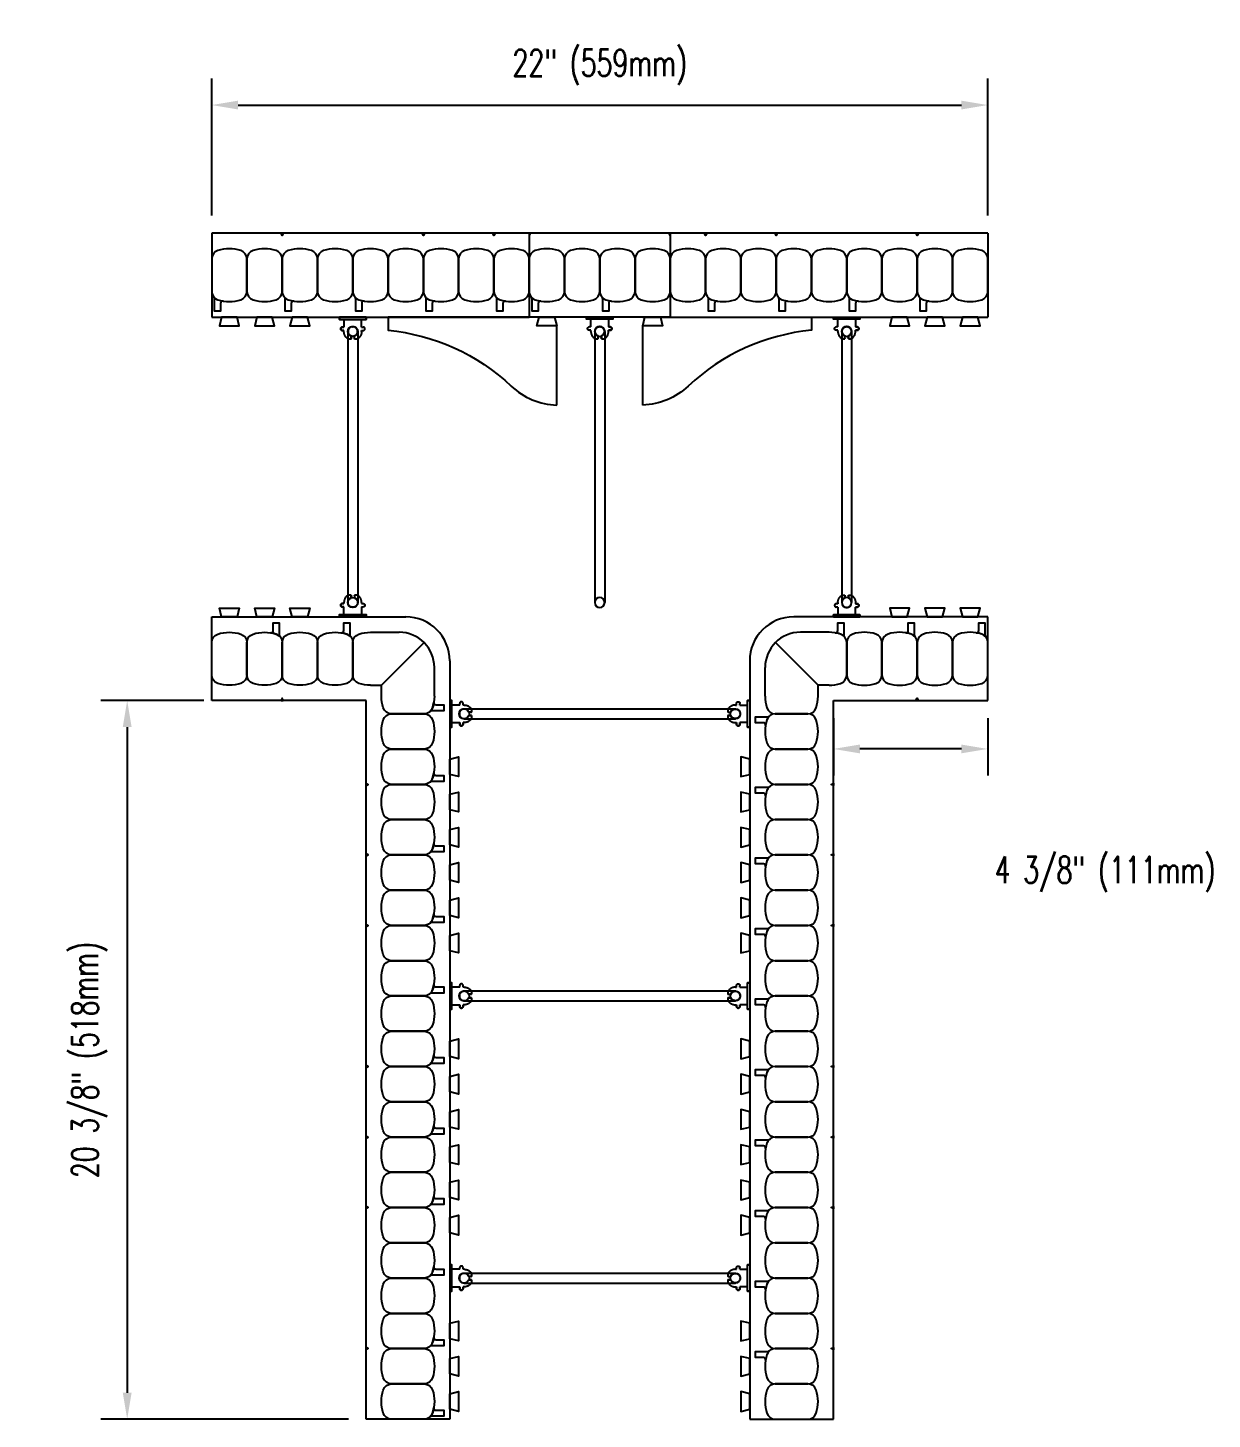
# Model space of a CAD drawing. Header units: inches. Extents: x 253.3 to 307.3, y 84 to 149.7.
# Drawn here: x 264.12 to 297.69, y 84 to 123.45 of the extents above; entities that cross this region are included whole.
import ezdxf

# ---------------------------------------------------------------- set-up
doc = ezdxf.new("R2010")
doc.units = ezdxf.units.IN
doc.header["$MEASUREMENT"] = 0
for name, color, linetype in [('line25', 2, 'Continuous'), ('LINE50', 5, 'Continuous'), ('LINE9', 9, 'Continuous'), ('TEXT', 4, 'Continuous')]:
    doc.layers.add(name, color=color, linetype=linetype)
doc.styles.add('DIM', font='romans.shx', dxfattribs={"width": 0.7})
doc.dimstyles.new('ext_8', dxfattribs={"dimscale": 8, "dimtxt": 0.09375, "dimasz": 0.09375, "dimexe": 0.09375, "dimexo": 0.0625, "dimgap": 0.0625, "dimtad": 1, "dimdec": 1, "dimzin": 3, "dimdsep": 46, "dimlunit": 4, "dimtxsty": 'DIM', "dimcen": 0.09, "dimdle": 0.09375, "dimclrt": 4, "dimadec": 0, "dimazin": 0, "dimtfac": 1, "dimtdec": 1, "dimtmove": 2, "dimatfit": 3, "dimfxl": 0, "dimfrac": 2, "dimtolj": 1, "dimtzin": 0, "dimarcsym": 0})

# ---------------------------------------------------------------- blocks, each defined once
blk = doc.blocks.new('*D19')
at = {"layer": 'Defpoints', "color": 0}
for p in [(291.335, 121.257), (269.335, 117.621), (291.335, 117.621)]:
    blk.add_point(p, dxfattribs=at)
at = {"layer": 'TEXT', "color": 0, "lineweight": -2}
for p, q in [((269.335, 118.121), (269.335, 122.007)), ((291.335, 118.121), (291.335, 122.007)), ((270.085, 121.257), (290.585, 121.257))]:
    blk.add_line(p, q, dxfattribs=at)
at = {"layer": 'TEXT', "color": 0}
for points in [[(270.085, 121.382), (270.085, 121.132), (269.335, 121.257)], [(290.585, 121.382), (290.585, 121.132), (291.335, 121.257)]]:
    blk.add_solid(points, dxfattribs=at)
at = {"layer": 'TEXT', "color": 4, "insert": (280.335, 122.328), "char_height": 0.75, "attachment_point": 5, "style": 'DIM'}
blk.add_mtext('\\A1;22" (559mm)', dxfattribs=at)
blk = doc.blocks.new('*D20')
at = {"layer": 'Defpoints', "color": 0}
for p in [(269.61, 104.371), (266.94, 83.996), (273.71, 83.996)]:
    blk.add_point(p, dxfattribs=at)
at = {"layer": 'TEXT', "color": 0, "lineweight": -2}
for p, q in [((269.11, 104.371), (266.19, 104.371)), ((266.94, 103.621), (266.94, 84.746)), ((273.21, 83.996), (266.19, 83.996))]:
    blk.add_line(p, q, dxfattribs=at)
at = {"layer": 'TEXT', "color": 0}
for points in [[(266.815, 103.621), (267.065, 103.621), (266.94, 104.371)], [(266.815, 84.746), (267.065, 84.746), (266.94, 83.996)]]:
    blk.add_solid(points, dxfattribs=at)
at = {"layer": 'TEXT', "color": 4, "insert": (265.869, 94.183), "char_height": 0.75, "attachment_point": 5, "rotation": 90, "style": 'DIM'}
blk.add_mtext('\\A1;20 3/8" (518mm)', dxfattribs=at)
blk = doc.blocks.new('*D21')
at = {"layer": 'Defpoints', "color": 0}
for p in [(286.96, 104.371), (291.335, 104.371), (286.96, 103)]:
    blk.add_point(p, dxfattribs=at)
at = {"layer": 'TEXT', "color": 0, "lineweight": -2}
for p, q in [((286.96, 103.871), (286.96, 102.25)), ((291.335, 103.871), (291.335, 102.25)), ((290.585, 103), (287.71, 103))]:
    blk.add_line(p, q, dxfattribs=at)
at = {"layer": 'TEXT', "color": 0}
for points in [[(287.71, 103.125), (287.71, 102.875), (286.96, 103)], [(290.585, 103.125), (290.585, 102.875), (291.335, 103)]]:
    blk.add_solid(points, dxfattribs=at)
at = {"layer": 'TEXT', "color": 4, "insert": (294.657, 99.447), "char_height": 0.75, "attachment_point": 5, "style": 'DIM'}
blk.add_mtext('\\A1;4 3/8" (111mm)', dxfattribs=at)
blk = doc.blocks.new('Connector')
blk.add_point((0.271, 0))
at = {"layer": 'LINE9'}
for p, q in [((0, 0.375), (0, -0.375)), ((0.062, -0.375), (0.062, 0.375)), ((0.281, 0.25), (0.062, 0.25))]:
    blk.add_line(p, q, dxfattribs=at)
for points, weights in [([(0.007, 0.375), (0.004, 0.375), (0, 0.375)], [1, 0.972587069138, 0.950305488115]), ([(0.327, 0.343), (0.308, 0.343), (0.281, 0.317), (0.281, 0.297)], [1, 0.85355339, 0.85355339, 1]), ([(0.328, 0.343), (0.327, 0.343), (0.327, 0.343)], [1, 0.70710678, 1]), ([(0.375, 0.297), (0.375, 0.317), (0.348, 0.343), (0.329, 0.343)], [1, 0.85355339, 0.85355339, 1]), ([(0.406, 0.25), (0.546, 0.25), (0.619, 0.131)], [0.958404415409, 0.794674173519, 0.864651571113]), ([(0.619, 0.052), (0.612, 0.049), (0.604, 0.049)], [0.83615024178, 0.892081430621, 1]), ([(0, -0.375), (0.004, -0.375), (0.007, -0.375)], [0.950305488115, 0.972587069138, 1]), ([(0.281, -0.297), (0.281, -0.317), (0.308, -0.343), (0.327, -0.343)], [1, 0.85355339, 0.85355339, 1]), ([(0.327, -0.343), (0.281, -0.343), (0.281, -0.297)], [1, 0.70710678, 1]), ([(0.329, -0.343), (0.348, -0.343), (0.375, -0.317), (0.375, -0.297)], [1, 0.85355339, 0.85355339, 1]), ([(0.375, -0.297), (0.375, -0.343), (0.329, -0.343)], [1, 0.70710678, 1]), ([(0.619, -0.131), (0.546, -0.25), (0.406, -0.25)], [0.864651574428, 0.794674169686, 0.958404415195]), ([(0.604, -0.049), (0.612, -0.049), (0.619, -0.052)], [1, 0.89208144177, 0.836150253337])]:
    blk.add_rational_spline(points, weights, degree=2, dxfattribs=at)
for points, degree in [([(0, 0.375), (0.002, 0.375), (0.005, 0.375), (0.007, 0.375)], 3), ([(0.007, 0.375), (0.021, 0.375), (0.051, 0.375), (0.062, 0.375), (0.062, 0.375)], 3), ([(0.281, 0.25), (0.281, 0.297)], 1), ([(0.327, 0.343), (0.327, 0.343), (0.328, 0.343), (0.328, 0.343)], 3), ([(0.328, 0.343), (0.329, 0.343), (0.329, 0.343), (0.329, 0.343)], 3), ([(0.375, 0.25), (0.375, 0.297)], 1), ([(0.406, 0.25), (0.375, 0.25)], 1), ([(0.406, 0.25), (0.406, 0.25)], 1), ([(0.406, 0.25), (0.406, 0.25)], 1), ([(0.406, 0.25), (0.406, 0.25)], 1), ([(0.406, 0.25), (0.406, 0.25)], 1), ([(0.406, 0.25), (0.406, 0.25)], 1), ([(0.406, 0.25), (0.406, 0.25)], 1), ([(0.406, 0.25), (0.406, 0.25)], 1), ([(0.406, 0.25), (0.406, 0.25)], 1), ([(0.406, 0.25), (0.406, 0.25)], 1), ([(0.406, 0.25), (0.406, 0.25)], 1), ([(0.406, 0.25), (0.406, 0.25)], 1), ([(0.406, 0.25), (0.406, 0.25)], 1), ([(0.406, 0.25), (0.406, 0.25)], 1), ([(0.406, 0.25), (0.406, 0.25)], 1), ([(0.406, 0.25), (0.406, 0.25)], 1), ([(0.406, 0.25), (0.406, 0.25)], 1), ([(0.406, 0.25), (0.406, 0.25)], 1), ([(0.406, 0.25), (0.406, 0.25)], 1), ([(0.406, 0.25), (0.406, 0.25)], 1), ([(0.406, 0.25), (0.406, 0.25)], 1), ([(0.406, 0.25), (0.406, 0.25)], 1), ([(0.406, 0.25), (0.406, 0.25)], 1), ([(0.406, 0.25), (0.406, 0.25)], 1), ([(0.406, 0.25), (0.406, 0.25)], 1), ([(0.604, 0.049), (0.532, 0.049)], 1), ([(0.532, 0.049), (0.532, 0.049)], 1), ([(0.532, 0.049), (0.532, 0.049)], 1), ([(0.532, 0.049), (0.532, 0.049)], 1), ([(0.532, 0.049), (0.532, 0.049)], 1), ([(0.532, 0.049), (0.532, 0.049)], 1), ([(0.532, 0.049), (0.532, 0.049)], 1), ([(0.532, 0.049), (0.532, 0.049)], 1), ([(0.532, 0.049), (0.532, 0.049)], 1), ([(0.532, 0.049), (0.532, 0.049)], 1), ([(0.532, 0.049), (0.532, 0.049)], 1), ([(0.604, 0.049), (0.609, 0.049), (0.614, 0.05), (0.619, 0.052)], 3), ([(0.604, 0.049), (0.604, 0.049)], 1), ([(0.604, 0.049), (0.604, 0.049)], 1), ([(0.604, 0.049), (0.604, 0.049)], 1), ([(0.604, 0.049), (0.604, 0.049)], 1), ([(0.619, 0.131), (0.619, 0.052)], 1), ([(0.619, 0.131), (0.619, 0.131)], 1), ([(0.619, 0.131), (0.619, 0.131)], 1), ([(0.619, 0.131), (0.619, 0.131)], 1), ([(0.619, 0.131), (0.619, 0.131)], 1), ([(0.007, -0.375), (0.005, -0.375), (0.002, -0.375), (0, -0.375)], 3), ([(0.062, -0.375), (0.062, -0.375), (0.051, -0.375), (0.021, -0.375), (0.007, -0.375)], 3), ([(0.062, -0.25), (0.281, -0.25)], 1), ([(0.281, -0.297), (0.281, -0.25)], 1), ([(0.281, -0.25), (0.281, -0.297)], 1), ([(0.328, -0.343), (0.328, -0.343), (0.327, -0.343), (0.327, -0.343)], 3), ([(0.329, -0.343), (0.329, -0.343), (0.329, -0.343), (0.328, -0.343)], 3), ([(0.375, -0.25), (0.375, -0.297)], 1), ([(0.375, -0.297), (0.375, -0.25)], 1), ([(0.406, -0.25), (0.375, -0.25)], 1), ([(0.406, -0.25), (0.406, -0.25)], 1), ([(0.406, -0.25), (0.406, -0.25)], 1), ([(0.406, -0.25), (0.406, -0.25)], 1), ([(0.406, -0.25), (0.406, -0.25)], 1), ([(0.406, -0.25), (0.406, -0.25)], 1), ([(0.406, -0.25), (0.406, -0.25)], 1), ([(0.406, -0.25), (0.406, -0.25)], 1), ([(0.406, -0.25), (0.406, -0.25)], 1), ([(0.406, -0.25), (0.406, -0.25)], 1), ([(0.406, -0.25), (0.406, -0.25)], 1), ([(0.406, -0.25), (0.406, -0.25)], 1), ([(0.532, -0.049), (0.604, -0.049)], 1), ([(0.604, -0.049), (0.58, -0.049), (0.556, -0.049), (0.532, -0.049)], 3), ([(0.532, -0.049), (0.532, -0.049)], 1), ([(0.532, -0.049), (0.532, -0.049)], 1), ([(0.532, -0.049), (0.532, -0.049)], 1), ([(0.532, -0.049), (0.532, -0.049)], 1), ([(0.619, -0.052), (0.614, -0.05), (0.609, -0.049), (0.604, -0.049)], 3), ([(0.604, -0.049), (0.604, -0.049)], 1), ([(0.604, -0.049), (0.604, -0.049)], 1), ([(0.604, -0.049), (0.604, -0.049)], 1), ([(0.604, -0.049), (0.604, -0.049)], 1), ([(0.604, -0.049), (0.604, -0.049)], 1), ([(0.604, -0.049), (0.604, -0.049)], 1), ([(0.604, -0.049), (0.604, -0.049)], 1), ([(0.604, -0.049), (0.604, -0.049)], 1), ([(0.619, -0.052), (0.619, -0.131)], 1), ([(0.619, -0.131), (0.619, -0.131)], 1), ([(0.619, -0.131), (0.619, -0.131)], 1), ([(0.619, -0.131), (0.619, -0.131)], 1), ([(0.619, -0.131), (0.619, -0.131)], 1)]:
    blk.add_open_spline(points, degree=degree, dxfattribs=at)
for points, weights, knots in [([(0.062, 0.375), (0.062, 0.375), (0.046, 0.375), (0.03, 0.375), (0.007, 0.375)], [0.868718858569, 0.861102746415, 1, 0.861102734288, 0.868718859898], [0, 0, 0, 0.5, 0.5, 1, 1, 1]), ([(0.532, 0.049), (0.472, 0.203), (0.333, 0.113), (0.157, 0), (0.333, -0.113), (0.472, -0.203), (0.532, -0.049)], [0.899508922286, 0.599718215298, 1, 0.54226024, 1, 0.599718224335, 0.899508908749], [0, 0, 0, 0.318112, 0.318112, 0.681888, 0.681888, 1, 1, 1]), ([(0.007, -0.375), (0.03, -0.375), (0.046, -0.375), (0.062, -0.375), (0.062, -0.375)], [0.868718859319, 0.861102739573, 1, 0.861102742958, 0.868718858948], [0, 0, 0, 0.5, 0.5, 1, 1, 1])]:
    blk.add_rational_spline(points, weights, degree=2, knots=knots, dxfattribs=at)
blk = doc.blocks.new('WEB_CENTRE_TOP_8')
for p, q in [((-0.141, 7.688), (-0.141, 0)), ((0.141, 7.688), (0.141, 0))]:
    blk.add_line(p, q)
for centre in [(0, 7.688), (0, 0)]:
    blk.add_circle(centre, 0.141)

msp = doc.modelspace()

# ---------------------------------------------------------------- linework, layer by layer
at = {"layer": 'line25'}
for p, q in [((269.3347, 115.2459), (278.3347, 115.2459)), ((282.3347, 115.2459), (278.3347, 115.2459)), ((282.3347, 115.2459), (291.3347, 115.2459)), ((279.1159, 112.7475), (279.1159, 114.9959)), ((281.5536, 112.7475), (281.5536, 114.9959)), ((269.3347, 106.7459), (274.8347, 106.7459)), ((291.3347, 106.7459), (285.8347, 106.7459)), ((276.0847, 105.4959), (276.0847, 83.9959)), ((284.5847, 105.4959), (284.5847, 83.9959))]:
    msp.add_line(p, q, dxfattribs=at)
for points in [[(269.6159, 115.2459), (269.5536, 114.9959), (270.1159, 114.9959), (270.0536, 115.2459)], [(270.6159, 115.2459), (270.5536, 114.9959), (271.1159, 114.9959), (271.0536, 115.2459)], [(271.6159, 115.2459), (271.5536, 114.9959), (272.1159, 114.9959), (272.0536, 115.2459)], [(279.0536, 115.2459), (279.1159, 114.9959), (278.5536, 114.9959), (278.6159, 115.2459)], [(282.0536, 115.2459), (282.1159, 114.9959), (281.5536, 114.9959), (281.6159, 115.2459)], [(288.6159, 115.2459), (288.5536, 114.9959), (289.1159, 114.9959), (289.0536, 115.2459)], [(289.6159, 115.2459), (289.5536, 114.9959), (290.1159, 114.9959), (290.0536, 115.2459)], [(290.6159, 115.2459), (290.5536, 114.9959), (291.1159, 114.9959), (291.0536, 115.2459)], [(269.6159, 106.7459), (269.5536, 106.9959), (270.1159, 106.9959), (270.0536, 106.7459)], [(270.6159, 106.7459), (270.5536, 106.9959), (271.1159, 106.9959), (271.0536, 106.7459)], [(271.6159, 106.7459), (271.5536, 106.9959), (272.1159, 106.9959), (272.0536, 106.7459)], [(289.0536, 106.7459), (289.1159, 106.9959), (288.5536, 106.9959), (288.6159, 106.7459)], [(290.0536, 106.7459), (290.1159, 106.9959), (289.5536, 106.9959), (289.6159, 106.7459)], [(291.0536, 106.7459), (291.1159, 106.9959), (290.5536, 106.9959), (290.6159, 106.7459)], [(276.0847, 102.7147), (276.3347, 102.777), (276.3347, 102.2147), (276.0847, 102.277)], [(284.5847, 102.7147), (284.3347, 102.777), (284.3347, 102.2147), (284.5847, 102.277)], [(276.0847, 101.7147), (276.3347, 101.777), (276.3347, 101.2147), (276.0847, 101.277)], [(284.5847, 101.7147), (284.3347, 101.777), (284.3347, 101.2147), (284.5847, 101.277)], [(276.0847, 100.7147), (276.3347, 100.777), (276.3347, 100.2147), (276.0847, 100.277)], [(284.5847, 100.7147), (284.3347, 100.777), (284.3347, 100.2147), (284.5847, 100.277)], [(276.0847, 99.7147), (276.3347, 99.777), (276.3347, 99.2147), (276.0847, 99.277)], [(284.5847, 99.7147), (284.3347, 99.777), (284.3347, 99.2147), (284.5847, 99.277)], [(276.0847, 98.7147), (276.3347, 98.777), (276.3347, 98.2147), (276.0847, 98.277)], [(284.5847, 98.7147), (284.3347, 98.777), (284.3347, 98.2147), (284.5847, 98.277)], [(276.0847, 97.7147), (276.3347, 97.777), (276.3347, 97.2147), (276.0847, 97.277)], [(284.5847, 97.7147), (284.3347, 97.777), (284.3347, 97.2147), (284.5847, 97.277)], [(276.0847, 94.7147), (276.3347, 94.777), (276.3347, 94.2147), (276.0847, 94.277)], [(284.5847, 94.7147), (284.3347, 94.777), (284.3347, 94.2147), (284.5847, 94.277)], [(276.0847, 93.7147), (276.3347, 93.777), (276.3347, 93.2147), (276.0847, 93.277)], [(284.5847, 93.7147), (284.3347, 93.777), (284.3347, 93.2147), (284.5847, 93.277)], [(276.0847, 92.7147), (276.3347, 92.777), (276.3347, 92.2147), (276.0847, 92.277)], [(284.5847, 92.7147), (284.3347, 92.777), (284.3347, 92.2147), (284.5847, 92.277)], [(276.0847, 91.7147), (276.3347, 91.777), (276.3347, 91.2147), (276.0847, 91.277)], [(284.5847, 91.7147), (284.3347, 91.777), (284.3347, 91.2147), (284.5847, 91.277)], [(276.0847, 90.7147), (276.3347, 90.777), (276.3347, 90.2147), (276.0847, 90.277)], [(284.5847, 90.7147), (284.3347, 90.777), (284.3347, 90.2147), (284.5847, 90.277)], [(276.0847, 89.7147), (276.3347, 89.777), (276.3347, 89.2147), (276.0847, 89.277)], [(284.5847, 89.7147), (284.3347, 89.777), (284.3347, 89.2147), (284.5847, 89.277)], [(276.0847, 86.7147), (276.3347, 86.777), (276.3347, 86.2147), (276.0847, 86.277)], [(284.5847, 86.7147), (284.3347, 86.777), (284.3347, 86.2147), (284.5847, 86.277)], [(276.0847, 85.7147), (276.3347, 85.777), (276.3347, 85.2147), (276.0847, 85.277)], [(284.5847, 85.7147), (284.3347, 85.777), (284.3347, 85.2147), (284.5847, 85.277)], [(276.0847, 84.7147), (276.3347, 84.777), (276.3347, 84.2147), (276.0847, 84.277)], [(284.5847, 84.7147), (284.3347, 84.777), (284.3347, 84.2147), (284.5847, 84.277)]]:
    msp.add_lwpolyline(points, close=True, dxfattribs=at)
for points in [[(279.1159, 115.2459), (274.3347, 115.2459), (274.3347, 114.8709, -0.1663746), (277.8256, 113.2894, 0.1806528), (279.1159, 112.7475, 0.1806528)], [(281.5536, 115.2459), (286.3347, 115.2459), (286.3347, 114.8709, 0.1663746), (282.8439, 113.2894, -0.1806528), (281.5536, 112.7475, -0.1806528)]]:
    msp.add_lwpolyline(points, format="xyb", dxfattribs=at)
for centre, start, end in [((274.8347, 105.4959), 0, 90), ((285.8347, 105.4959), 90, 180)]:
    msp.add_arc(centre, 1.25, start, end, dxfattribs=at)
at = {"layer": 'LINE50'}
for p, q in [((269.3347, 117.6209), (269.3347, 115.2459)), ((278.3347, 117.6209), (269.3347, 117.6209)), ((282.3347, 117.6209), (278.3347, 117.6209)), ((291.3347, 117.6209), (282.3347, 117.6209)), ((291.3347, 117.6209), (291.3347, 115.2459)), ((269.3347, 104.3709), (269.3347, 106.7459)), ((291.3347, 104.3709), (291.3347, 106.7459)), ((273.7097, 104.3709), (269.3347, 104.3709)), ((273.7097, 83.9959), (273.7097, 104.3709)), ((286.9597, 83.9959), (286.9597, 104.3709)), ((286.9597, 104.3709), (291.3347, 104.3709)), ((276.0847, 83.9959), (273.7097, 83.9959)), ((284.5847, 83.9959), (286.9597, 83.9959))]:
    msp.add_line(p, q, dxfattribs=at)
at = {"layer": 'LINE9'}
for p, q in [((278.3347, 117.6209), (278.3347, 115.2459)), ((282.3347, 117.6209), (282.3347, 115.2459)), ((273.8347, 106.3084), (274.6472, 106.3084)), ((286.8347, 106.3084), (286.0222, 106.3084)), ((274.1472, 104.8084), (275.3543, 106.0155)), ((286.5222, 104.8084), (285.3151, 106.0155)), ((275.6472, 104.4959), (275.6472, 105.3084)), ((285.0222, 104.4959), (285.0222, 105.3084)), ((273.8347, 104.8084), (274.1472, 104.8084)), ((274.1472, 104.4959), (274.1472, 104.8084)), ((286.5222, 104.4959), (286.5222, 104.8084)), ((286.8347, 104.8084), (286.5222, 104.8084))]:
    msp.add_line(p, q, dxfattribs=at)
for points in [[(271.366, 117.6209), (271.3347, 117.5564), (271.3035, 117.6209)], [(271.366, 117.6209), (271.3347, 117.5564), (271.3035, 117.6209)], [(275.366, 117.6209), (275.3347, 117.5564), (275.3035, 117.6209)], [(275.366, 117.6209), (275.3347, 117.5564), (275.3035, 117.6209)], [(277.366, 117.6209), (277.3347, 117.5564), (277.3035, 117.6209)], [(283.366, 117.6209), (283.3347, 117.5564), (283.3035, 117.6209)], [(283.366, 117.6209), (283.3347, 117.5564), (283.3035, 117.6209)], [(285.366, 117.6209), (285.3347, 117.5564), (285.3035, 117.6209)], [(285.366, 117.6209), (285.3347, 117.5564), (285.3035, 117.6209)], [(289.366, 117.6209), (289.3347, 117.5564), (289.3035, 117.6209)], [(289.366, 117.6209), (289.3347, 117.5564), (289.3035, 117.6209)], [(289.366, 117.6209), (289.3347, 117.5564), (289.3035, 117.6209)], [(271.366, 104.3709), (271.3347, 104.4354), (271.3035, 104.3709)], [(289.2984, 104.3709), (289.3297, 104.4354), (289.3609, 104.3709)], [(273.7097, 101.9646), (273.7742, 101.9959), (273.7097, 102.0271)], [(286.9597, 101.9646), (286.8952, 101.9959), (286.9597, 102.0271)], [(273.7097, 99.9646), (273.7742, 99.9959), (273.7097, 100.0271)], [(286.9597, 99.9646), (286.8952, 99.9959), (286.9597, 100.0271)], [(273.7097, 97.9646), (273.7742, 97.9959), (273.7097, 98.0271)], [(286.9597, 97.9646), (286.8952, 97.9959), (286.9597, 98.0271)], [(273.7097, 93.9646), (273.7742, 93.9959), (273.7097, 94.0271)], [(286.9597, 93.9646), (286.8952, 93.9959), (286.9597, 94.0271)], [(273.7097, 91.9646), (273.7742, 91.9959), (273.7097, 92.0271)], [(286.9597, 91.9646), (286.8952, 91.9959), (286.9597, 92.0271)], [(273.7097, 89.9646), (273.7742, 89.9959), (273.7097, 90.0271)], [(286.9597, 89.9646), (286.8952, 89.9959), (286.9597, 90.0271)], [(273.7097, 85.9646), (273.7742, 85.9959), (273.7097, 86.0271)], [(286.9597, 85.9646), (286.8952, 85.9959), (286.9597, 86.0271)]]:
    msp.add_lwpolyline(points, close=True, dxfattribs=at)
for points in [[(278.3347, 117.6209), (278.366, 117.6209), (278.3347, 117.5564)], [(282.3347, 117.5564), (282.3035, 117.6209), (282.3347, 117.6209)], [(282.3347, 117.5564), (282.3035, 117.6209), (282.3347, 117.6209)]]:
    msp.add_lwpolyline(points, dxfattribs=at)
for points in [[(269.5078, 115.7349, 0.1576708), (270.1617, 115.7349, 0.3253046), (270.3347, 115.9728), (270.3347, 116.8939, 0.3253046), (270.1617, 117.1318, 0.1576708), (269.5078, 117.1318, 0.3253046), (269.3347, 116.8939), (269.3347, 115.9728, 0.3253046)], [(270.5078, 115.7349, 0.1576708), (271.1617, 115.7349, 0.3253046), (271.3347, 115.9728), (271.3347, 116.8939, 0.3253046), (271.1617, 117.1318, 0.1576708), (270.5078, 117.1318, 0.3253046), (270.3347, 116.8939), (270.3347, 115.9728, 0.3253046)], [(271.5078, 115.7349, 0.1576708), (272.1617, 115.7349, 0.3253046), (272.3347, 115.9728), (272.3347, 116.8939, 0.3253046), (272.1617, 117.1318, 0.1576708), (271.5078, 117.1318, 0.3253046), (271.3347, 116.8939), (271.3347, 115.9728, 0.3253046)], [(272.5078, 115.7349, 0.1576708), (273.1617, 115.7349, 0.3253046), (273.3347, 115.9728), (273.3347, 116.8939, 0.3253046), (273.1617, 117.1318, 0.1576708), (272.5078, 117.1318, 0.3253046), (272.3347, 116.8939), (272.3347, 115.9728, 0.3253046)], [(273.5078, 115.7349, 0.1576708), (274.1617, 115.7349, 0.3253046), (274.3347, 115.9728), (274.3347, 116.8939, 0.3253046), (274.1617, 117.1318, 0.1576708), (273.5078, 117.1318, 0.3253046), (273.3347, 116.8939), (273.3347, 115.9728, 0.3253046)], [(274.5078, 115.7349, 0.1576708), (275.1617, 115.7349, 0.3253046), (275.3347, 115.9728), (275.3347, 116.8939, 0.3253046), (275.1617, 117.1318, 0.1576708), (274.5078, 117.1318, 0.3253046), (274.3347, 116.8939), (274.3347, 115.9728, 0.3253046)], [(275.5078, 115.7349, 0.1576708), (276.1617, 115.7349, 0.3253046), (276.3347, 115.9728), (276.3347, 116.8939, 0.3253046), (276.1617, 117.1318, 0.1576708), (275.5078, 117.1318, 0.3253046), (275.3347, 116.8939), (275.3347, 115.9728, 0.3253046)], [(276.5078, 115.7349, 0.1576708), (277.1617, 115.7349, 0.3253046), (277.3347, 115.9728), (277.3347, 116.8939, 0.3253046), (277.1617, 117.1318, 0.1576708), (276.5078, 117.1318, 0.3253046), (276.3347, 116.8939), (276.3347, 115.9728, 0.3253046)], [(277.5078, 115.7349, 0.1576708), (278.1617, 115.7349, 0.3253046), (278.3347, 115.9728), (278.3347, 116.8939, 0.3253046), (278.1617, 117.1318, 0.1576708), (277.5078, 117.1318, 0.3253046), (277.3347, 116.8939), (277.3347, 115.9728, 0.3253046)], [(278.5078, 115.7349, 0.1576708), (279.1617, 115.7349, 0.3253046), (279.3347, 115.9728), (279.3347, 116.8939, 0.3253046), (279.1617, 117.1318, 0.1576708), (278.5078, 117.1318, 0.3253046), (278.3347, 116.8939), (278.3347, 115.9728, 0.3253046)], [(279.5078, 115.7349, 0.1576708), (280.1617, 115.7349, 0.3253046), (280.3347, 115.9728), (280.3347, 116.8939, 0.3253046), (280.1617, 117.1318, 0.1576708), (279.5078, 117.1318, 0.3253046), (279.3347, 116.8939), (279.3347, 115.9728, 0.3253046)], [(280.5078, 115.7349, 0.1576708), (281.1617, 115.7349, 0.3253046), (281.3347, 115.9728), (281.3347, 116.8939, 0.3253046), (281.1617, 117.1318, 0.1576708), (280.5078, 117.1318, 0.3253046), (280.3347, 116.8939), (280.3347, 115.9728, 0.3253046)], [(281.5078, 115.7349, 0.1576708), (282.1617, 115.7349, 0.3253046), (282.3347, 115.9728), (282.3347, 116.8939, 0.3253046), (282.1617, 117.1318, 0.1576708), (281.5078, 117.1318, 0.3253046), (281.3347, 116.8939), (281.3347, 115.9728, 0.3253046)], [(282.5078, 115.7349, 0.1576708), (283.1617, 115.7349, 0.3253046), (283.3347, 115.9728), (283.3347, 116.8939, 0.3253046), (283.1617, 117.1318, 0.1576708), (282.5078, 117.1318, 0.3253046), (282.3347, 116.8939), (282.3347, 115.9728, 0.3253046)], [(283.5078, 115.7349, 0.1576708), (284.1617, 115.7349, 0.3253046), (284.3347, 115.9728), (284.3347, 116.8939, 0.3253046), (284.1617, 117.1318, 0.1576708), (283.5078, 117.1318, 0.3253046), (283.3347, 116.8939), (283.3347, 115.9728, 0.3253046)], [(284.5078, 115.7349, 0.1576708), (285.1617, 115.7349, 0.3253046), (285.3347, 115.9728), (285.3347, 116.8939, 0.3253046), (285.1617, 117.1318, 0.1576708), (284.5078, 117.1318, 0.3253046), (284.3347, 116.8939), (284.3347, 115.9728, 0.3253046)], [(285.5078, 115.7349, 0.1576708), (286.1617, 115.7349, 0.3253046), (286.3347, 115.9728), (286.3347, 116.8939, 0.3253046), (286.1617, 117.1318, 0.1576708), (285.5078, 117.1318, 0.3253046), (285.3347, 116.8939), (285.3347, 115.9728, 0.3253046)], [(286.5078, 115.7349, 0.1576708), (287.1617, 115.7349, 0.3253046), (287.3347, 115.9728), (287.3347, 116.8939, 0.3253046), (287.1617, 117.1318, 0.1576708), (286.5078, 117.1318, 0.3253046), (286.3347, 116.8939), (286.3347, 115.9728, 0.3253046)], [(287.5078, 115.7349, 0.1576708), (288.1617, 115.7349, 0.3253046), (288.3347, 115.9728), (288.3347, 116.8939, 0.3253046), (288.1617, 117.1318, 0.1576708), (287.5078, 117.1318, 0.3253046), (287.3347, 116.8939), (287.3347, 115.9728, 0.3253046)], [(288.5078, 115.7349, 0.1576708), (289.1617, 115.7349, 0.3253046), (289.3347, 115.9728), (289.3347, 116.8939, 0.3253046), (289.1617, 117.1318, 0.1576708), (288.5078, 117.1318, 0.3253046), (288.3347, 116.8939), (288.3347, 115.9728, 0.3253046)], [(289.5078, 115.7349, 0.1576708), (290.1617, 115.7349, 0.3253046), (290.3347, 115.9728), (290.3347, 116.8939, 0.3253046), (290.1617, 117.1318, 0.1576708), (289.5078, 117.1318, 0.3253046), (289.3347, 116.8939), (289.3347, 115.9728, 0.3253046)], [(290.5078, 115.7349, 0.1576708), (291.1617, 115.7349, 0.3253046), (291.3347, 115.9728), (291.3347, 116.8939, 0.3253046), (291.1617, 117.1318, 0.1576708), (290.5078, 117.1318, 0.3253046), (290.3347, 116.8939), (290.3347, 115.9728, 0.3253046)], [(269.5078, 115.7349, 0.0372667), (269.6615, 115.6976, 0.4630356), (269.5888, 115.6359), (269.5888, 115.4143), (269.418, 115.4143), (269.418, 115.7604, 0.1890024), (269.4013, 115.8029, 0.1284074)], [(271.5078, 115.7349, 0.0372667), (271.6615, 115.6976, 0.4630356), (271.5888, 115.6359), (271.5888, 115.4143), (271.418, 115.4143), (271.418, 115.7604, 0.1890024), (271.4013, 115.8029, 0.1284074)], [(273.5078, 115.7349, 0.0372667), (273.6615, 115.6976, 0.4630356), (273.5888, 115.6359), (273.5888, 115.4143), (273.418, 115.4143), (273.418, 115.7604, 0.1890024), (273.4013, 115.8029, 0.1284074)], [(275.5078, 115.7349, 0.0372667), (275.6615, 115.6976, 0.4630356), (275.5888, 115.6359), (275.5888, 115.4143), (275.418, 115.4143), (275.418, 115.7604, 0.1890024), (275.4013, 115.8029, 0.1284074)], [(277.5078, 115.7349, 0.0372667), (277.6615, 115.6976, 0.4630356), (277.5888, 115.6359), (277.5888, 115.4143), (277.418, 115.4143), (277.418, 115.7604, 0.1890024), (277.4013, 115.8029, 0.1284074)], [(278.5078, 115.7349, 0.0372667), (278.6615, 115.6976, 0.4630356), (278.5888, 115.6359), (278.5888, 115.4143), (278.418, 115.4143), (278.418, 115.7604, 0.1890024), (278.4013, 115.8029, 0.1284074)], [(280.5078, 115.7349, 0.0372667), (280.6615, 115.6976, 0.4630356), (280.5888, 115.6359), (280.5888, 115.4143), (280.418, 115.4143), (280.418, 115.7604, 0.1890024), (280.4013, 115.8029, 0.1284074)], [(283.5078, 115.7349, 0.0372667), (283.6615, 115.6976, 0.4630356), (283.5888, 115.6359), (283.5888, 115.4143), (283.418, 115.4143), (283.418, 115.7604, 0.1890024), (283.4013, 115.8029, 0.1284074)], [(285.5078, 115.7349, 0.0372667), (285.6615, 115.6976, 0.4630356), (285.5888, 115.6359), (285.5888, 115.4143), (285.418, 115.4143), (285.418, 115.7604, 0.1890024), (285.4013, 115.8029, 0.1284074)], [(287.5078, 115.7349, 0.0372667), (287.6615, 115.6976, 0.4630356), (287.5888, 115.6359), (287.5888, 115.4143), (287.418, 115.4143), (287.418, 115.7604, 0.1890024), (287.4013, 115.8029, 0.1284074)], [(289.5078, 115.7349, 0.0372667), (289.6615, 115.6976, 0.4630356), (289.5888, 115.6359), (289.5888, 115.4143), (289.418, 115.4143), (289.418, 115.7604, 0.1890024), (289.4013, 115.8029, 0.1284074)], [(271.1617, 106.2568, 0.0372667), (271.008, 106.2942, 0.4630356), (271.0807, 106.3558), (271.0807, 106.5774), (271.2515, 106.5774), (271.2515, 106.2313, 0.1890024), (271.2681, 106.1889, 0.1284074)], [(273.1617, 106.2568, 0.0372667), (273.008, 106.2942, 0.4630356), (273.0807, 106.3558), (273.0807, 106.5774), (273.2515, 106.5774), (273.2515, 106.2313, 0.1890024), (273.2681, 106.1889, 0.1284074)], [(287.1617, 106.2568, 0.0372667), (287.008, 106.2942, 0.4630356), (287.0807, 106.3558), (287.0807, 106.5774), (287.2515, 106.5774), (287.2515, 106.2313, 0.1890024), (287.2681, 106.1889, 0.1284074)], [(289.1617, 106.2568, 0.0372667), (289.008, 106.2942, 0.4630356), (289.0807, 106.3558), (289.0807, 106.5774), (289.2515, 106.5774), (289.2515, 106.2313, 0.1890024), (289.2681, 106.1889, 0.1284074)], [(291.1617, 106.2568, 0.0372667), (291.008, 106.2942, 0.4630356), (291.0807, 106.3558), (291.0807, 106.5774), (291.2515, 106.5774), (291.2515, 106.2313, 0.1890024), (291.2681, 106.1889, 0.1284074)], [(269.5078, 106.2568, -0.1576708), (270.1617, 106.2568, -0.3253046), (270.3347, 106.019), (270.3347, 105.0978, -0.3253046), (270.1617, 104.8599, -0.1576708), (269.5078, 104.8599, -0.3253046), (269.3347, 105.0978), (269.3347, 106.019, -0.3253046)], [(270.5078, 106.2568, -0.1576708), (271.1617, 106.2568, -0.3253046), (271.3347, 106.019), (271.3347, 105.0978, -0.3253046), (271.1617, 104.8599, -0.1576708), (270.5078, 104.8599, -0.3253046), (270.3347, 105.0978), (270.3347, 106.019, -0.3253046)], [(271.5078, 106.2568, -0.1576708), (272.1617, 106.2568, -0.3253046), (272.3347, 106.019), (272.3347, 105.0978, -0.3253046), (272.1617, 104.8599, -0.1576708), (271.5078, 104.8599, -0.3253046), (271.3347, 105.0978), (271.3347, 106.019, -0.3253046)], [(272.5078, 106.2568, -0.1576708), (273.1617, 106.2568, -0.3253046), (273.3347, 106.019), (273.3347, 105.0978, -0.3253046), (273.1617, 104.8599, -0.1576708), (272.5078, 104.8599, -0.3253046), (272.3347, 105.0978), (272.3347, 106.019, -0.3253046)], [(288.1617, 106.2568, 0.1576708), (287.5078, 106.2568, 0.3253046), (287.3347, 106.019), (287.3347, 105.0978, 0.3253046), (287.5078, 104.8599, 0.1576708), (288.1617, 104.8599, 0.3253046), (288.3347, 105.0978), (288.3347, 106.019, 0.3253046)], [(289.1617, 106.2568, 0.1576708), (288.5078, 106.2568, 0.3253046), (288.3347, 106.019), (288.3347, 105.0978, 0.3253046), (288.5078, 104.8599, 0.1576708), (289.1617, 104.8599, 0.3253046), (289.3347, 105.0978), (289.3347, 106.019, 0.3253046)], [(290.1617, 106.2568, 0.1576708), (289.5078, 106.2568, 0.3253046), (289.3347, 106.019), (289.3347, 105.0978, 0.3253046), (289.5078, 104.8599, 0.1576708), (290.1617, 104.8599, 0.3253046), (290.3347, 105.0978), (290.3347, 106.019, 0.3253046)], [(291.1617, 106.2568, 0.1576708), (290.5078, 106.2568, 0.3253046), (290.3347, 106.019), (290.3347, 105.0978, 0.3253046), (290.5078, 104.8599, 0.1576708), (291.1617, 104.8599, 0.3253046), (291.3347, 105.0978), (291.3347, 106.019, 0.3253046)], [(275.5957, 104.169, 0.0372667), (275.633, 104.3227, 0.4630356), (275.6947, 104.25), (275.9163, 104.25), (275.9163, 104.0791), (275.5702, 104.0791, 0.1890024), (275.5277, 104.0625, 0.1284074)], [(275.5957, 103.8228, -0.1576708), (275.5957, 103.169, -0.3253046), (275.3578, 102.9959), (274.4367, 102.9959, -0.3253046), (274.1988, 103.169, -0.1576708), (274.1988, 103.8228, -0.3253046), (274.4367, 103.9959), (275.3578, 103.9959, -0.3253046)], [(285.0738, 103.8228, 0.0372667), (285.0365, 103.6691, 0.4630356), (284.9748, 103.7418), (284.7532, 103.7418), (284.7532, 103.9126), (285.0993, 103.9126, 0.1890024), (285.1418, 103.9293, 0.1284074)], [(285.0738, 103.8228, 0.1576708), (285.0738, 103.169, 0.3253046), (285.3117, 102.9959), (286.2328, 102.9959, 0.3253046), (286.4707, 103.169, 0.1576708), (286.4707, 103.8228, 0.3253046), (286.2328, 103.9959), (285.3117, 103.9959, 0.3253046)], [(275.5957, 102.8228, -0.1576708), (275.5957, 102.169, -0.3253046), (275.3578, 101.9959), (274.4367, 101.9959, -0.3253046), (274.1988, 102.169, -0.1576708), (274.1988, 102.8228, -0.3253046), (274.4367, 102.9959), (275.3578, 102.9959, -0.3253046)], [(285.0738, 102.8228, 0.1576708), (285.0738, 102.169, 0.3253046), (285.3117, 101.9959), (286.2328, 101.9959, 0.3253046), (286.4707, 102.169, 0.1576708), (286.4707, 102.8228, 0.3253046), (286.2328, 102.9959), (285.3117, 102.9959, 0.3253046)], [(275.5957, 102.169, 0.0372667), (275.633, 102.3227, 0.4630356), (275.6947, 102.25), (275.9163, 102.25), (275.9163, 102.0791), (275.5702, 102.0791, 0.1890024), (275.5277, 102.0625, 0.1284074)], [(275.5957, 101.8228, -0.1576708), (275.5957, 101.169, -0.3253046), (275.3578, 100.9959), (274.4367, 100.9959, -0.3253046), (274.1988, 101.169, -0.1576708), (274.1988, 101.8228, -0.3253046), (274.4367, 101.9959), (275.3578, 101.9959, -0.3253046)], [(285.0738, 101.8228, 0.0372667), (285.0365, 101.6691, 0.4630356), (284.9748, 101.7418), (284.7532, 101.7418), (284.7532, 101.9126), (285.0993, 101.9126, 0.1890024), (285.1418, 101.9293, 0.1284074)], [(285.0738, 101.8228, 0.1576708), (285.0738, 101.169, 0.3253046), (285.3117, 100.9959), (286.2328, 100.9959, 0.3253046), (286.4707, 101.169, 0.1576708), (286.4707, 101.8228, 0.3253046), (286.2328, 101.9959), (285.3117, 101.9959, 0.3253046)], [(275.5957, 100.8228, -0.1576708), (275.5957, 100.169, -0.3253046), (275.3578, 99.9959), (274.4367, 99.9959, -0.3253046), (274.1988, 100.169, -0.1576708), (274.1988, 100.8228, -0.3253046), (274.4367, 100.9959), (275.3578, 100.9959, -0.3253046)], [(285.0738, 100.8228, 0.1576708), (285.0738, 100.169, 0.3253046), (285.3117, 99.9959), (286.2328, 99.9959, 0.3253046), (286.4707, 100.169, 0.1576708), (286.4707, 100.8228, 0.3253046), (286.2328, 100.9959), (285.3117, 100.9959, 0.3253046)], [(275.5957, 100.169, 0.0372667), (275.633, 100.3227, 0.4630356), (275.6947, 100.25), (275.9163, 100.25), (275.9163, 100.0791), (275.5702, 100.0791, 0.1890024), (275.5277, 100.0625, 0.1284074)], [(275.5957, 99.8228, -0.1576708), (275.5957, 99.169, -0.3253046), (275.3578, 98.9959), (274.4367, 98.9959, -0.3253046), (274.1988, 99.169, -0.1576708), (274.1988, 99.8228, -0.3253046), (274.4367, 99.9959), (275.3578, 99.9959, -0.3253046)], [(285.0738, 99.8228, 0.0372667), (285.0365, 99.6691, 0.4630356), (284.9748, 99.7418), (284.7532, 99.7418), (284.7532, 99.9126), (285.0993, 99.9126, 0.1890024), (285.1418, 99.9293, 0.1284074)], [(285.0738, 99.8228, 0.1576708), (285.0738, 99.169, 0.3253046), (285.3117, 98.9959), (286.2328, 98.9959, 0.3253046), (286.4707, 99.169, 0.1576708), (286.4707, 99.8228, 0.3253046), (286.2328, 99.9959), (285.3117, 99.9959, 0.3253046)], [(275.5957, 98.8228, -0.1576708), (275.5957, 98.169, -0.3253046), (275.3578, 97.9959), (274.4367, 97.9959, -0.3253046), (274.1988, 98.169, -0.1576708), (274.1988, 98.8228, -0.3253046), (274.4367, 98.9959), (275.3578, 98.9959, -0.3253046)], [(285.0738, 98.8228, 0.1576708), (285.0738, 98.169, 0.3253046), (285.3117, 97.9959), (286.2328, 97.9959, 0.3253046), (286.4707, 98.169, 0.1576708), (286.4707, 98.8228, 0.3253046), (286.2328, 98.9959), (285.3117, 98.9959, 0.3253046)], [(275.5957, 98.169, 0.0372667), (275.633, 98.3227, 0.4630356), (275.6947, 98.25), (275.9163, 98.25), (275.9163, 98.0791), (275.5702, 98.0791, 0.1890024), (275.5277, 98.0625, 0.1284074)], [(275.5957, 97.8228, -0.1576708), (275.5957, 97.169, -0.3253046), (275.3578, 96.9959), (274.4367, 96.9959, -0.3253046), (274.1988, 97.169, -0.1576708), (274.1988, 97.8228, -0.3253046), (274.4367, 97.9959), (275.3578, 97.9959, -0.3253046)], [(285.0738, 97.8228, 0.0372667), (285.0365, 97.6691, 0.4630356), (284.9748, 97.7418), (284.7532, 97.7418), (284.7532, 97.9126), (285.0993, 97.9126, 0.1890024), (285.1418, 97.9293, 0.1284074)], [(285.0738, 97.8228, 0.1576708), (285.0738, 97.169, 0.3253046), (285.3117, 96.9959), (286.2328, 96.9959, 0.3253046), (286.4707, 97.169, 0.1576708), (286.4707, 97.8228, 0.3253046), (286.2328, 97.9959), (285.3117, 97.9959, 0.3253046)], [(275.5957, 96.8228, -0.1576708), (275.5957, 96.169, -0.3253046), (275.3578, 95.9959), (274.4367, 95.9959, -0.3253046), (274.1988, 96.169, -0.1576708), (274.1988, 96.8228, -0.3253046), (274.4367, 96.9959), (275.3578, 96.9959, -0.3253046)], [(285.0738, 96.8228, 0.1576708), (285.0738, 96.169, 0.3253046), (285.3117, 95.9959), (286.2328, 95.9959, 0.3253046), (286.4707, 96.169, 0.1576708), (286.4707, 96.8228, 0.3253046), (286.2328, 96.9959), (285.3117, 96.9959, 0.3253046)], [(275.5957, 96.169, 0.0372667), (275.633, 96.3227, 0.4630356), (275.6947, 96.25), (275.9163, 96.25), (275.9163, 96.0791), (275.5702, 96.0791, 0.1890024), (275.5277, 96.0625, 0.1284074)], [(275.5957, 95.8228, -0.1576708), (275.5957, 95.169, -0.3253046), (275.3578, 94.9959), (274.4367, 94.9959, -0.3253046), (274.1988, 95.169, -0.1576708), (274.1988, 95.8228, -0.3253046), (274.4367, 95.9959), (275.3578, 95.9959, -0.3253046)], [(285.0738, 95.8228, 0.0372667), (285.0365, 95.6691, 0.4630356), (284.9748, 95.7418), (284.7532, 95.7418), (284.7532, 95.9126), (285.0993, 95.9126, 0.1890024), (285.1418, 95.9293, 0.1284074)], [(285.0738, 95.8228, 0.1576708), (285.0738, 95.169, 0.3253046), (285.3117, 94.9959), (286.2328, 94.9959, 0.3253046), (286.4707, 95.169, 0.1576708), (286.4707, 95.8228, 0.3253046), (286.2328, 95.9959), (285.3117, 95.9959, 0.3253046)], [(275.5957, 94.8228, -0.1576708), (275.5957, 94.169, -0.3253046), (275.3578, 93.9959), (274.4367, 93.9959, -0.3253046), (274.1988, 94.169, -0.1576708), (274.1988, 94.8228, -0.3253046), (274.4367, 94.9959), (275.3578, 94.9959, -0.3253046)], [(285.0738, 94.8228, 0.1576708), (285.0738, 94.169, 0.3253046), (285.3117, 93.9959), (286.2328, 93.9959, 0.3253046), (286.4707, 94.169, 0.1576708), (286.4707, 94.8228, 0.3253046), (286.2328, 94.9959), (285.3117, 94.9959, 0.3253046)], [(275.5957, 94.169, 0.0372667), (275.633, 94.3227, 0.4630356), (275.6947, 94.25), (275.9163, 94.25), (275.9163, 94.0791), (275.5702, 94.0791, 0.1890024), (275.5277, 94.0625, 0.1284074)], [(275.5957, 93.8228, -0.1576708), (275.5957, 93.169, -0.3253046), (275.3578, 92.9959), (274.4367, 92.9959, -0.3253046), (274.1988, 93.169, -0.1576708), (274.1988, 93.8228, -0.3253046), (274.4367, 93.9959), (275.3578, 93.9959, -0.3253046)], [(285.0738, 93.8228, 0.0372667), (285.0365, 93.6691, 0.4630356), (284.9748, 93.7418), (284.7532, 93.7418), (284.7532, 93.9126), (285.0993, 93.9126, 0.1890024), (285.1418, 93.9293, 0.1284074)], [(285.0738, 93.8228, 0.1576708), (285.0738, 93.169, 0.3253046), (285.3117, 92.9959), (286.2328, 92.9959, 0.3253046), (286.4707, 93.169, 0.1576708), (286.4707, 93.8228, 0.3253046), (286.2328, 93.9959), (285.3117, 93.9959, 0.3253046)], [(275.5957, 92.8228, -0.1576708), (275.5957, 92.169, -0.3253046), (275.3578, 91.9959), (274.4367, 91.9959, -0.3253046), (274.1988, 92.169, -0.1576708), (274.1988, 92.8228, -0.3253046), (274.4367, 92.9959), (275.3578, 92.9959, -0.3253046)], [(285.0738, 92.8228, 0.1576708), (285.0738, 92.169, 0.3253046), (285.3117, 91.9959), (286.2328, 91.9959, 0.3253046), (286.4707, 92.169, 0.1576708), (286.4707, 92.8228, 0.3253046), (286.2328, 92.9959), (285.3117, 92.9959, 0.3253046)], [(275.5957, 92.169, 0.0372667), (275.633, 92.3227, 0.4630356), (275.6947, 92.25), (275.9163, 92.25), (275.9163, 92.0791), (275.5702, 92.0791, 0.1890024), (275.5277, 92.0625, 0.1284074)], [(275.5957, 91.8228, -0.1576708), (275.5957, 91.169, -0.3253046), (275.3578, 90.9959), (274.4367, 90.9959, -0.3253046), (274.1988, 91.169, -0.1576708), (274.1988, 91.8228, -0.3253046), (274.4367, 91.9959), (275.3578, 91.9959, -0.3253046)], [(285.0738, 91.8228, 0.0372667), (285.0365, 91.6691, 0.4630356), (284.9748, 91.7418), (284.7532, 91.7418), (284.7532, 91.9126), (285.0993, 91.9126, 0.1890024), (285.1418, 91.9293, 0.1284074)], [(285.0738, 91.8228, 0.1576708), (285.0738, 91.169, 0.3253046), (285.3117, 90.9959), (286.2328, 90.9959, 0.3253046), (286.4707, 91.169, 0.1576708), (286.4707, 91.8228, 0.3253046), (286.2328, 91.9959), (285.3117, 91.9959, 0.3253046)], [(275.5957, 90.8228, -0.1576708), (275.5957, 90.169, -0.3253046), (275.3578, 89.9959), (274.4367, 89.9959, -0.3253046), (274.1988, 90.169, -0.1576708), (274.1988, 90.8228, -0.3253046), (274.4367, 90.9959), (275.3578, 90.9959, -0.3253046)], [(285.0738, 90.8228, 0.1576708), (285.0738, 90.169, 0.3253046), (285.3117, 89.9959), (286.2328, 89.9959, 0.3253046), (286.4707, 90.169, 0.1576708), (286.4707, 90.8228, 0.3253046), (286.2328, 90.9959), (285.3117, 90.9959, 0.3253046)], [(275.5957, 89.8228, -0.1576708), (275.5957, 89.169, -0.3253046), (275.3578, 88.9959), (274.4367, 88.9959, -0.3253046), (274.1988, 89.169, -0.1576708), (274.1988, 89.8228, -0.3253046), (274.4367, 89.9959), (275.3578, 89.9959, -0.3253046)], [(275.5957, 90.169, 0.0372667), (275.633, 90.3227, 0.4630356), (275.6947, 90.25), (275.9163, 90.25), (275.9163, 90.0791), (275.5702, 90.0791, 0.1890024), (275.5277, 90.0625, 0.1284074)], [(285.0738, 89.8228, 0.1576708), (285.0738, 89.169, 0.3253046), (285.3117, 88.9959), (286.2328, 88.9959, 0.3253046), (286.4707, 89.169, 0.1576708), (286.4707, 89.8228, 0.3253046), (286.2328, 89.9959), (285.3117, 89.9959, 0.3253046)], [(285.0738, 89.8228, 0.0372667), (285.0365, 89.6691, 0.4630356), (284.9748, 89.7418), (284.7532, 89.7418), (284.7532, 89.9126), (285.0993, 89.9126, 0.1890024), (285.1418, 89.9293, 0.1284074)], [(275.5957, 88.8228, -0.1576708), (275.5957, 88.169, -0.3253046), (275.3578, 87.9959), (274.4367, 87.9959, -0.3253046), (274.1988, 88.169, -0.1576708), (274.1988, 88.8228, -0.3253046), (274.4367, 88.9959), (275.3578, 88.9959, -0.3253046)], [(285.0738, 88.8228, 0.1576708), (285.0738, 88.169, 0.3253046), (285.3117, 87.9959), (286.2328, 87.9959, 0.3253046), (286.4707, 88.169, 0.1576708), (286.4707, 88.8228, 0.3253046), (286.2328, 88.9959), (285.3117, 88.9959, 0.3253046)], [(275.5957, 87.8228, -0.1576708), (275.5957, 87.169, -0.3253046), (275.3578, 86.9959), (274.4367, 86.9959, -0.3253046), (274.1988, 87.169, -0.1576708), (274.1988, 87.8228, -0.3253046), (274.4367, 87.9959), (275.3578, 87.9959, -0.3253046)], [(275.5957, 88.169, 0.0372667), (275.633, 88.3227, 0.4630356), (275.6947, 88.25), (275.9163, 88.25), (275.9163, 88.0791), (275.5702, 88.0791, 0.1890024), (275.5277, 88.0625, 0.1284074)], [(285.0738, 87.8228, 0.1576708), (285.0738, 87.169, 0.3253046), (285.3117, 86.9959), (286.2328, 86.9959, 0.3253046), (286.4707, 87.169, 0.1576708), (286.4707, 87.8228, 0.3253046), (286.2328, 87.9959), (285.3117, 87.9959, 0.3253046)], [(285.0738, 87.8228, 0.0372667), (285.0365, 87.6691, 0.4630356), (284.9748, 87.7418), (284.7532, 87.7418), (284.7532, 87.9126), (285.0993, 87.9126, 0.1890024), (285.1418, 87.9293, 0.1284074)], [(275.5957, 86.8228, -0.1576708), (275.5957, 86.169, -0.3253046), (275.3578, 85.9959), (274.4367, 85.9959, -0.3253046), (274.1988, 86.169, -0.1576708), (274.1988, 86.8228, -0.3253046), (274.4367, 86.9959), (275.3578, 86.9959, -0.3253046)], [(285.0738, 86.8228, 0.1576708), (285.0738, 86.169, 0.3253046), (285.3117, 85.9959), (286.2328, 85.9959, 0.3253046), (286.4707, 86.169, 0.1576708), (286.4707, 86.8228, 0.3253046), (286.2328, 86.9959), (285.3117, 86.9959, 0.3253046)], [(275.5957, 86.169, 0.0372667), (275.633, 86.3227, 0.4630356), (275.6947, 86.25), (275.9163, 86.25), (275.9163, 86.0791), (275.5702, 86.0791, 0.1890024), (275.5277, 86.0625, 0.1284074)], [(275.5957, 85.8228, -0.1576708), (275.5957, 85.169, -0.3253046), (275.3578, 84.9959), (274.4367, 84.9959, -0.3253046), (274.1988, 85.169, -0.1576708), (274.1988, 85.8228, -0.3253046), (274.4367, 85.9959), (275.3578, 85.9959, -0.3253046)], [(285.0738, 85.8228, 0.0372667), (285.0365, 85.6691, 0.4630356), (284.9748, 85.7418), (284.7532, 85.7418), (284.7532, 85.9126), (285.0993, 85.9126, 0.1890024), (285.1418, 85.9293, 0.1284074)], [(285.0738, 85.8228, 0.1576708), (285.0738, 85.169, 0.3253046), (285.3117, 84.9959), (286.2328, 84.9959, 0.3253046), (286.4707, 85.169, 0.1576708), (286.4707, 85.8228, 0.3253046), (286.2328, 85.9959), (285.3117, 85.9959, 0.3253046)], [(275.5957, 84.8228, -0.1576708), (275.5957, 84.169, -0.3253046), (275.3578, 83.9959), (274.4367, 83.9959, -0.3253046), (274.1988, 84.169, -0.1576708), (274.1988, 84.8228, -0.3253046), (274.4367, 84.9959), (275.3578, 84.9959, -0.3253046)], [(285.0738, 84.8228, 0.1576708), (285.0738, 84.169, 0.3253046), (285.3117, 83.9959), (286.2328, 83.9959, 0.3253046), (286.4707, 84.169, 0.1576708), (286.4707, 84.8228, 0.3253046), (286.2328, 84.9959), (285.3117, 84.9959, 0.3253046)], [(275.5957, 84.169, 0.0372667), (275.633, 84.3227, 0.4630356), (275.6947, 84.25), (275.9163, 84.25), (275.9163, 84.0791), (275.5702, 84.0791, 0.1890024), (275.5277, 84.0625, 0.1284074)]]:
    msp.add_lwpolyline(points, format="xyb", close=True, dxfattribs=at)
for points in [[(273.8347, 104.8084, -0.0783514), (273.5078, 104.8599, -0.3253046), (273.3347, 105.0978), (273.3347, 106.019, -0.3253046), (273.5078, 106.2568, -0.1576708)], [(273.5078, 106.2568, -0.0783514), (273.8347, 106.3084, -0.3253046)], [(287.1617, 106.2568, 0.0783514), (286.8347, 106.3084, 0.3253046)], [(286.8347, 104.8084, 0.0783514), (287.1617, 104.8599, 0.3253046), (287.3347, 105.0978), (287.3347, 106.019, 0.3253046), (287.1617, 106.2568, 0.1576708)], [(275.6472, 104.4959, -0.0783514), (275.5957, 104.169, -0.3253046), (275.3578, 103.9959), (274.4367, 103.9959, -0.3253046), (274.1988, 104.169, -0.0783514), (274.1472, 104.4959, -0.3253046)], [(285.0222, 104.4959, 0.0783514), (285.0738, 104.169, 0.3253046), (285.3117, 103.9959), (286.2328, 103.9959, 0.3253046), (286.4707, 104.169, 0.0783514), (286.5222, 104.4959, 0.3253046)]]:
    msp.add_lwpolyline(points, format="xyb", dxfattribs=at)
for centre, start, end in [((274.6472, 105.3084), 0, 90), ((286.0222, 105.3084), 90, 180)]:
    msp.add_arc(centre, 1, start, end, dxfattribs=at)

# ---------------------------------------------------------------- block references
msp.add_blockref('WEB_CENTRE_TOP_8', (273.3347, 107.1519), dxfattribs=at)
at = {"layer": 'LINE9', "xscale": -1}
for p in [(280.3347, 107.1519), (287.3347, 107.1519)]:
    msp.add_blockref('WEB_CENTRE_TOP_8', p, dxfattribs=at)
at = {"layer": 'LINE9', "rotation": 90}
for p in [(284.1787, 103.9959), (284.1787, 95.9959), (284.1787, 87.9959)]:
    msp.add_blockref('WEB_CENTRE_TOP_8', p, dxfattribs=at)
at = {"layer": 'TEXT'}
for p, rotation in [((273.3347, 115.2421), 270), ((287.3347, 106.7422), 90)]:
    msp.add_blockref('Connector', p, dxfattribs=dict(at, rotation=rotation))
at = {"layer": 'TEXT', "xscale": -1}
for p, rotation in [((280.3347, 115.2458), 90), ((287.3347, 115.2458), 90), ((273.3347, 106.7459), 270)]:
    msp.add_blockref('Connector', p, dxfattribs=dict(at, rotation=rotation))
at = {"layer": 'TEXT'}
for p in [(276.0847, 103.9959), (276.0847, 95.9959), (276.0847, 87.9959)]:
    msp.add_blockref('Connector', p, dxfattribs=at)
at = {"layer": 'TEXT', "xscale": -1}
for p in [(284.5884, 103.9959), (284.5884, 95.9959), (284.5884, 87.9959)]:
    msp.add_blockref('Connector', p, dxfattribs=at)

# ---------------------------------------------------------------- dimensions: what is measured, and where the dimension line sits
at = {"layer": 'TEXT'}
dim = msp.add_linear_dim(base=(291.3347, 121.257), p1=(269.3347, 117.6209), p2=(291.3347, 117.6209), text='22" (559mm)', dimstyle='ext_8', override={"dimdec": 3}, dxfattribs=at)
dim.commit()
dim.dimension.update_dxf_attribs({"geometry": '*D19', "text_midpoint": (280.3347, 122.3285)})
dim = msp.add_linear_dim(base=(266.94, 83.9959), p1=(269.6098, 104.3709), p2=(273.7097, 83.9959), angle=270, text='20 3/8" (518mm)', dimstyle='ext_8', override={"dimdec": 3}, dxfattribs=at)
dim.commit()
dim.dimension.update_dxf_attribs({"geometry": '*D20', "text_midpoint": (265.8685, 94.1834)})
dim = msp.add_linear_dim(base=(286.9597, 103.0003), p1=(291.3347, 104.3709), p2=(286.9597, 104.3709), text='4 3/8" (111mm)', dimstyle='ext_8', override={"dimdec": 3}, dxfattribs=at)
dim.commit()
dim.dimension.update_dxf_attribs({"geometry": '*D21', "text_midpoint": (294.657, 99.4467), "dimtype": 160})

doc.saveas('drawing.dxf')
